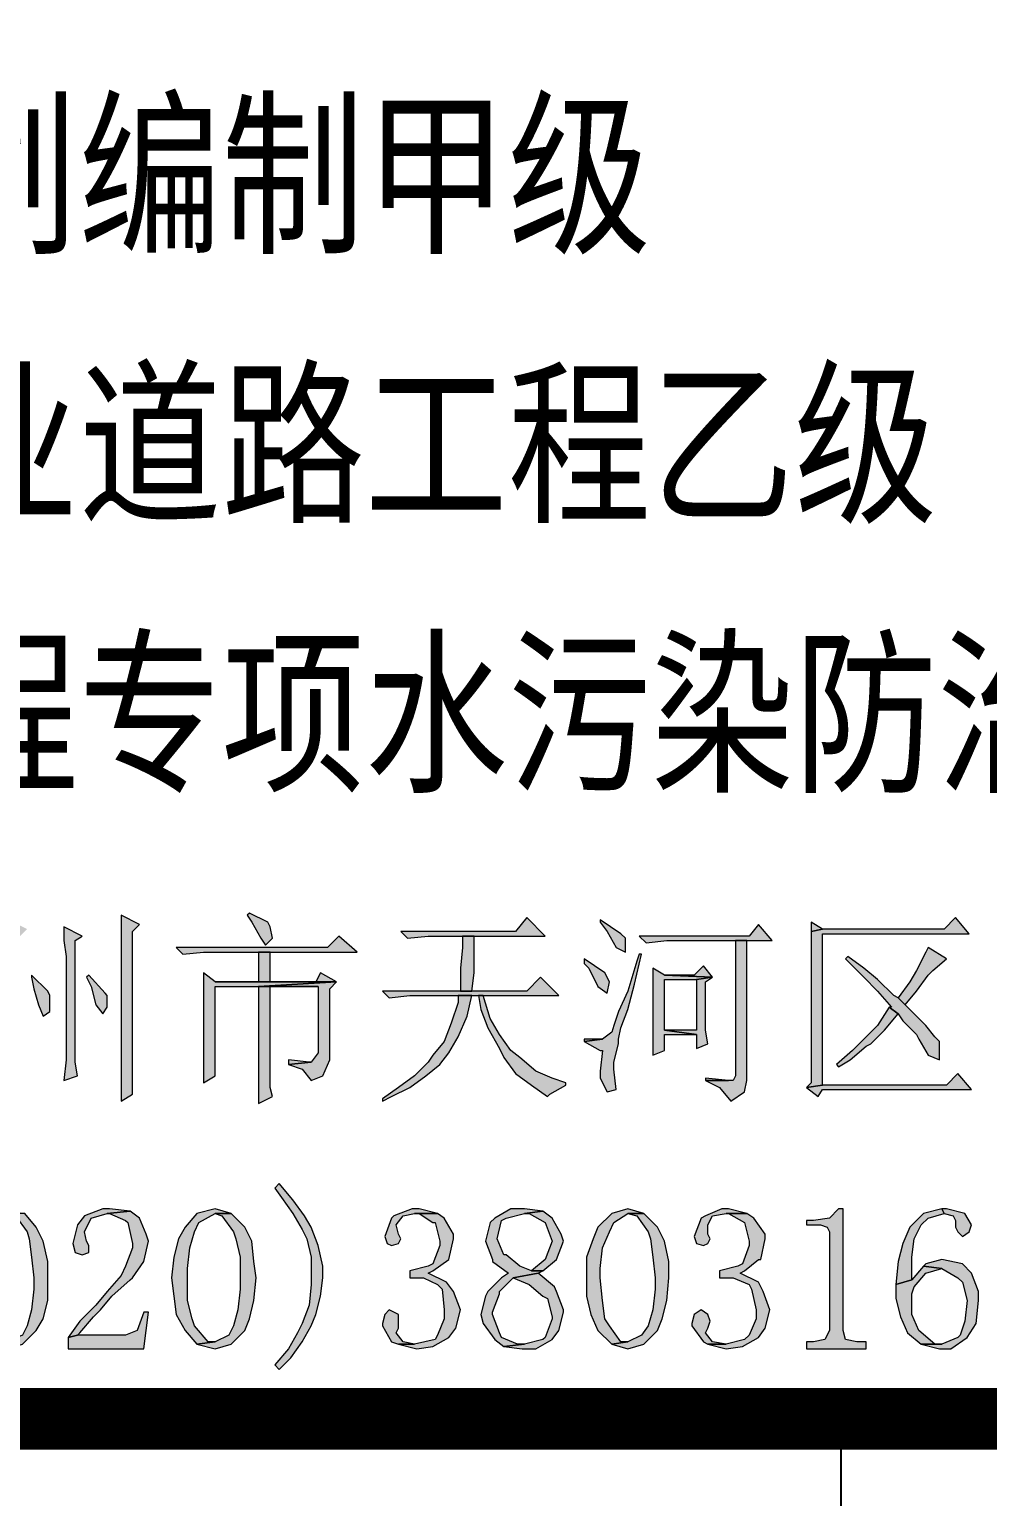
# Model space of a CAD drawing. Extents: x -809667 to 586099, y 3084146 to 3634412.
# Drawn here: x 380525.46 to 380530.9, y 3087209.51 to 3087217.82 of the extents above; entities that cross this region are included whole.
import ezdxf

# ---------------------------------------------------------------- set-up
doc = ezdxf.new("R2010")
doc.units = 0
doc.header["$LTSCALE"] = 0.5
doc.layers.add('PUB_TITLE', color=4, linetype='CONTINUOUS')
doc.styles.add('STYLE1', font='', dxfattribs={"width": 0.8})
doc.styles.get('STYLE1').set_extended_font_data('SimSun')

# ---------------------------------------------------------------- blocks, each defined once
blk = doc.blocks.new('AACI')
at = {"layer": 'PUB_TITLE'}
h = blk.add_hatch(color=256, dxfattribs=at)
h.dxf.hatch_style = 1
h.paths.add_polyline_path([(1136, 577.5), (1132.8, 608.9), (1129.7, 608.9), (1123.4, 590.1), (1113.9, 568), (1107.6, 549.2), (1123.4, 552.3), (1136, 568)], flags=17)
h.paths.add_polyline_path([(1170.6, 590.1), (1173.7, 624.7), (1173.7, 662.4), (1183.2, 671.9), (1158, 684.5), (1158, 668.7), (1158, 646.7), (1158, 618.4), (1154.9, 590.1), (1154.9, 558.6), (1151.7, 552.3), (1148.6, 524), (1139.1, 498.8), (1129.7, 476.8), (1113.9, 454.7), (1098.2, 435.9), (1098.2, 432.7), (1101.4, 432.7), (1120.2, 448.4), (1139.1, 467.3), (1154.9, 492.5), (1154.9, 498.8), (1161.1, 514.5), (1164.3, 536.6), (1170.6, 561.7)])
h.paths.add_polyline_path([(1211.5, 586.9), (1189.5, 608.9), (1189.5, 605.8), (1192.6, 590.1), (1198.9, 568), (1205.2, 552.3), (1214.6, 558.6), (1214.6, 580.6)])
h.paths.add_polyline_path([(1249.3, 656.2), (1258.7, 662.4), (1233.5, 675), (1233.5, 668.7), (1233.5, 656.2), (1236.7, 634.1), (1236.7, 605.8), (1236.7, 568), (1236.7, 527.1), (1236.7, 520.8), (1236.7, 492.5), (1233.5, 464.2), (1252.4, 470.5), (1249.3, 489.4), (1249.3, 517.7)])
h.paths.add_polyline_path([(1293.3, 580.6), (1290.2, 583.8), (1268.1, 608.9), (1265, 605.8), (1271.3, 593.2), (1277.6, 568), (1287, 555.4), (1293.3, 564.9)])
h.paths.add_polyline_path([(1327.9, 668.7), (1337.4, 678.2), (1312.2, 690.8), (1312.2, 684.5), (1312.2, 671.9), (1312.2, 649.9), (1312.2, 624.7), (1312.2, 590.1), (1312.2, 552.3), (1312.2, 505.1), (1312.2, 492.5), (1312.2, 467.3), (1312.2, 435.9), (1327.9, 445.3), (1327.9, 464.2), (1327.9, 489.4)])
h = blk.add_hatch(color=256, dxfattribs=at)
h.dxf.hatch_style = 1
h.paths.add_polyline_path([(1516.8, 675), (1513.6, 681.3), (1488.4, 693.9), (1485.3, 690.8), (1491.6, 681.3), (1504.2, 659.3), (1510.5, 649.9), (1519.9, 659.3)])
h.paths.add_polyline_path([(1611.2, 662.4), (1595.4, 646.7), (1387.7, 646.7), (1397.2, 637.3), (1425.5, 640.4), (1501, 640.4), (1516.8, 640.4), (1636.3, 640.4)])
h.paths.add_polyline_path([(1516.8, 640.4), (1501, 640.4), (1501, 599.5), (1516.8, 599.5)])
h.paths.add_polyline_path([(1441.2, 593.2), (1501, 593.2), (1608, 599.5), (1441.2, 599.5), (1425.5, 612.1), (1425.5, 602.7), (1425.5, 574.3), (1425.5, 546), (1425.5, 542.9), (1425.5, 517.7), (1425.5, 489.4), (1425.5, 461), (1441.2, 470.5)])
h.paths.add_polyline_path([(1516.8, 593.2), (1501, 593.2), (1501, 489.4), (1501, 461), (1501, 432.7), (1519.9, 442.2), (1516.8, 454.7), (1516.8, 483.1)])
h.paths.add_polyline_path([(1598.6, 590.1), (1608, 599.5), (1501, 593.2), (1582.9, 593.2), (1582.9, 501.9), (1573.4, 489.4), (1541.9, 486.2), (1560.8, 479.9), (1573.4, 464.2), (1589.1, 470.5), (1598.6, 492.5)], flags=17)
h.paths.add_polyline_path([(1586, 612.1), (1579.7, 599.5), (1608, 599.5)], flags=17)
h.paths.add_polyline_path([(1573.4, 489.4), (1570.3, 489.4), (1541.9, 492.5), (1541.9, 486.2)], flags=16)
h = blk.add_hatch(color=256, dxfattribs=at)
h.dxf.hatch_style = 1
h.paths.add_polyline_path([(1869.2, 687.6), (1853.5, 668.7), (1696.1, 668.7), (1705.6, 659.3), (1733.9, 662.4), (1781.1, 662.4), (1796.8, 662.4), (1894.4, 662.4)])
h.paths.add_polyline_path([(1796.8, 640.4), (1796.8, 662.4), (1781.1, 662.4), (1781.1, 646.7), (1778, 618.4), (1778, 586.9), (1793.7, 586.9), (1796.8, 612.1)])
h.paths.add_polyline_path([(1888.1, 605.8), (1869.2, 586.9), (1793.7, 586.9), (1778, 586.9), (1671, 586.9), (1680.4, 577.5), (1708.7, 580.6), (1774.8, 580.6), (1793.7, 580.6), (1803.1, 580.6), (1809.4, 580.6), (1913.3, 580.6)])
h.paths.add_polyline_path([(1793.7, 580.6), (1774.8, 580.6), (1774.8, 571.2), (1765.4, 542.9), (1755.9, 517.7), (1740.2, 498.8), (1733.9, 489.4), (1715, 470.5), (1693, 454.7), (1671, 439), (1671, 435.9), (1683.6, 442.2), (1708.7, 454.7), (1730.8, 470.5), (1749.6, 486.2), (1762.2, 501.9), (1774.8, 524), (1787.4, 552.3)])
h.paths.add_polyline_path([(1809.4, 580.6), (1803.1, 580.6), (1806.3, 561.7), (1815.7, 536.6), (1831.5, 508.2), (1837.8, 495.7), (1853.5, 473.6), (1875.5, 457.9), (1897.6, 442.2), (1900.7, 445.3), (1922.7, 457.9), (1922.7, 461), (1903.8, 467.3), (1881.8, 476.8), (1859.8, 495.7), (1847.2, 505.1), (1831.5, 527.1), (1818.9, 549.2)])
h = blk.add_hatch(color=256, dxfattribs=at)
h.dxf.hatch_style = 1
h.paths.add_polyline_path([(2259.5, 681.3), (2259.5, 668.7), (2275.2, 671.9)], flags=17)
h.paths.add_polyline_path([(2275.2, 665.6), (2476.6, 665.6), (2457.7, 687.6), (2442, 671.9), (2275.2, 671.9), (2259.5, 668.7), (2259.5, 643.6), (2259.5, 461), (2253.2, 454.7), (2275.2, 457.9)])
h.paths.add_polyline_path([(2426.3, 615.2), (2445.1, 631), (2420, 646.7), (2416.8, 640.4), (2404.2, 615.2), (2394.8, 599.5), (2379.1, 577.5), (2388.5, 568), (2404.2, 586.9), (2420, 608.9)], flags=17)
h.paths.add_polyline_path([(2388.5, 568), (2379.1, 577.5), (2372.8, 580.6), (2350.7, 602.7), (2331.8, 618.4), (2309.8, 634.1), (2306.7, 631), (2313, 624.7), (2331.8, 605.8), (2350.7, 586.9), (2369.6, 564.9), (2366.5, 564.9), (2379.1, 555.4), (2385.3, 546), (2404.2, 527.1), (2407.4, 520.8), (2420, 498.8), (2435.7, 492.5), (2435.7, 517.7), (2429.4, 524), (2416.8, 539.7)], flags=17)
h.paths.add_polyline_path([(2379.1, 555.4), (2366.5, 564.9), (2350.7, 539.7), (2331.8, 520.8), (2316.1, 505.1), (2294.1, 486.2), (2297.2, 483.1), (2313, 492.5), (2335, 511.4), (2341.3, 514.5), (2360.2, 533.4)], flags=17)
h.paths.add_polyline_path([(2460.9, 473.6), (2445.1, 457.9), (2275.2, 457.9), (2253.2, 454.7), (2268.9, 442.2), (2275.2, 451.6), (2479.8, 451.6)])
h = blk.add_hatch(color=256, dxfattribs=at)
h.dxf.hatch_style = 1
h.paths.add_polyline_path([(2004.6, 659.3), (1998.3, 665.6), (1969.9, 684.5), (1969.9, 681.3), (1979.4, 668.7), (1992, 646.7), (2004.6, 640.4)])
h.paths.add_polyline_path([(1976.2, 612.1), (1947.9, 631), (1947.9, 624.7), (1954.2, 618.4), (1966.8, 593.2), (1979.4, 583.8), (1982.5, 599.5)], flags=17)
h.paths.add_polyline_path([(1995.1, 514.5), (1995.1, 520.8), (1998.3, 536.6), (2007.7, 561.7), (2017.1, 596.4), (2026.6, 637.3), (2023.4, 637.3), (2020.3, 627.8), (2007.7, 586.9), (1995.1, 558.6), (1988.8, 539.7), (1985.7, 530.3), (1973.1, 520.8), (1947.9, 517.7), (1969.9, 505.1), (1973.1, 505.1), (1969.9, 476.8), (1969.9, 467.3), (1979.4, 448.4), (1992, 451.6), (1988.8, 479.9), (1988.8, 489.4)])
h.paths.add_polyline_path([(1973.1, 520.8), (1947.9, 520.8), (1947.9, 517.7)], flags=17)
h.paths.add_polyline_path([(2187.1, 678.2), (2174.5, 662.4), (2023.4, 662.4), (2032.9, 653), (2061.2, 656.2), (2155.6, 656.2), (2171.3, 656.2), (2206, 656.2)])
h.paths.add_polyline_path([(2171.3, 656.2), (2155.6, 656.2), (2155.6, 470.5), (2152.5, 464.2), (2146.2, 464.2), (2114.7, 464.2), (2133.6, 454.7), (2149.3, 435.9), (2168.2, 448.4), (2171.3, 464.2)])
h.paths.add_polyline_path([(2111.6, 621.5), (2099, 608.9), (2058.1, 608.9), (2124.1, 605.8)])
h.paths.add_polyline_path([(2124.1, 605.8), (2058.1, 608.9), (2042.3, 618.4), (2042.3, 615.2), (2042.3, 593.2), (2042.3, 561.7), (2042.3, 549.2), (2042.3, 520.8), (2042.3, 498.8), (2058.1, 505.1), (2058.1, 527.1), (2102.1, 527.1), (2058.1, 533.4), (2058.1, 602.7), (2102.1, 602.7)])
h.paths.add_polyline_path([(2114.7, 561.7), (2114.7, 599.5), (2124.1, 605.8), (2102.1, 602.7), (2102.1, 533.4), (2058.1, 533.4), (2102.1, 527.1), (2102.1, 508.2), (2117.8, 514.5), (2114.7, 533.4)], flags=17)
h.paths.add_polyline_path([(2114.7, 467.3), (2114.7, 464.2), (2146.2, 464.2)], flags=17)
h = blk.add_hatch(color=256, dxfattribs=at)
h.dxf.hatch_style = 1
h.paths.add_polyline_path([(2715.8, 287.9), (2706.3, 287.9), (2681.2, 278.5), (2678, 275.4), (2668.6, 250.2), (2671.7, 240.7), (2678, 237.6), (2687.5, 240.7), (2690.6, 247), (2687.5, 253.3), (2684.3, 265.9), (2693.8, 278.5), (2709.5, 281.7), (2741, 281.7)])
h.paths.add_polyline_path([(2741, 281.7), (2709.5, 281.7), (2712.6, 281.7), (2734.7, 269.1), (2737.8, 269.1), (2744.1, 243.9), (2744.1, 237.6), (2734.7, 212.4), (2728.4, 209.3), (2700, 203), (2700, 193.5), (2722.1, 193.5), (2741, 184.1), (2744.1, 177.8), (2750.4, 149.5), (2750.4, 136.9), (2741, 114.9), (2734.7, 108.6), (2709.5, 102.3), (2687.5, 102.3), (2712.6, 96), (2734.7, 99.1), (2756.7, 111.7), (2766.1, 124.3), (2772.4, 149.5), (2763, 174.7), (2753.5, 187.2), (2728.4, 199.8), (2734.7, 203), (2756.7, 218.7), (2763, 247), (2763, 253.3), (2750.4, 275.4)])
h.paths.add_polyline_path([(2674.9, 149.5), (2668.6, 143.2), (2665.4, 130.6), (2665.4, 127.4), (2678, 105.4), (2687.5, 102.3), (2709.5, 102.3), (2693.8, 105.4), (2684.3, 118), (2687.5, 124.3), (2687.5, 133.7), (2687.5, 143.2)])
h.paths.add_polyline_path([(2577.3, 287.9), (2552.1, 281.7), (2536.4, 262.8), (2527, 247), (2520.7, 221.9), (2517.5, 193.5), (2520.7, 168.4), (2523.8, 143.2), (2536.4, 121.2), (2552.1, 102.3), (2577.3, 105.4), (2567.9, 105.4), (2549, 127.4), (2545.8, 136.9), (2539.5, 162.1), (2539.5, 193.5), (2539.5, 206.1), (2542.7, 234.4), (2549, 256.5), (2555.3, 269.1), (2577.3, 281.7), (2599.3, 281.7)])
h.paths.add_polyline_path([(2599.3, 281.7), (2577.3, 281.7), (2586.8, 278.5), (2602.5, 256.5), (2605.6, 247), (2611.9, 221.9), (2611.9, 193.5), (2611.9, 177.8), (2608.8, 149.5), (2602.5, 127.4), (2596.2, 114.9), (2577.3, 105.4), (2552.1, 102.3), (2577.3, 96), (2599.3, 102.3), (2618.2, 121.2), (2624.5, 136.9), (2630.8, 162.1), (2634, 193.5), (2630.8, 215.6), (2627.7, 243.9), (2618.2, 262.8)])
h.paths.add_polyline_path([(2445.1, 287.9), (2438.8, 287.9), (2442, 281.7), (2454.6, 278.5), (2457.7, 272.2), (2457.7, 269.1), (2457.7, 262.8), (2460.9, 256.5), (2467.2, 250.2), (2476.6, 256.5), (2479.8, 265.9), (2470.3, 281.7)])
h.paths.add_polyline_path([(2438.8, 287.9), (2413.7, 281.7), (2394.8, 262.8), (2385.3, 240.7), (2379.1, 215.6), (2375.9, 184.1), (2397.9, 190.4), (2397.9, 221.9), (2401.1, 247), (2410.5, 265.9), (2420, 275.4), (2442, 281.7)])
h.paths.add_polyline_path([(2438.8, 218.7), (2416.8, 212.4), (2413.7, 209.3), (2438.8, 206.1), (2460.9, 193.5), (2467.2, 187.2), (2473.5, 162.1), (2470.3, 133.7), (2464, 114.9), (2460.9, 111.7), (2438.8, 102.3), (2410.5, 102.3), (2435.7, 96), (2451.4, 96), (2473.5, 111.7), (2486, 130.6), (2489.2, 162.1), (2489.2, 174.7), (2479.8, 199.8), (2467.2, 212.4)])
h.paths.add_polyline_path([(2413.7, 209.3), (2397.9, 190.4), (2375.9, 184.1), (2375.9, 165.2), (2382.2, 140), (2391.6, 118), (2410.5, 102.3), (2438.8, 102.3), (2429.4, 102.3), (2407.4, 121.2), (2397.9, 143.2), (2397.9, 171.5), (2401.1, 180.9), (2416.8, 199.8), (2438.8, 206.1)])
h.paths.add_polyline_path([(2303.5, 287.9), (2297.2, 287.9), (2284.6, 275.4), (2262.6, 272.2), (2253.2, 272.2), (2253.2, 265.9), (2272.1, 265.9), (2281.5, 262.8), (2284.6, 256.5), (2284.6, 121.2), (2278.3, 108.6), (2262.6, 105.4), (2253.2, 105.4), (2253.2, 96), (2335, 96), (2335, 105.4), (2322.4, 105.4), (2306.7, 108.6), (2303.5, 121.2)])
h.paths.add_polyline_path([(2146.2, 287.9), (2136.7, 287.9), (2114.7, 278.5), (2108.4, 275.4), (2099, 250.2), (2102.1, 240.7), (2111.6, 237.6), (2117.8, 240.7), (2121, 247), (2117.8, 253.3), (2117.8, 265.9), (2124.1, 278.5), (2143, 281.7), (2171.3, 281.7)])
h.paths.add_polyline_path([(2171.3, 281.7), (2143, 281.7), (2146.2, 281.7), (2168.2, 269.1), (2174.5, 243.9), (2174.5, 237.6), (2165.1, 212.4), (2158.8, 209.3), (2133.6, 203), (2133.6, 193.5), (2152.5, 193.5), (2174.5, 184.1), (2177.6, 177.8), (2183.9, 149.5), (2183.9, 136.9), (2174.5, 114.9), (2168.2, 108.6), (2143, 102.3), (2117.8, 102.3), (2143, 96), (2165.1, 99.1), (2187.1, 111.7), (2196.5, 124.3), (2202.8, 149.5), (2193.4, 174.7), (2187.1, 187.2), (2161.9, 199.8), (2168.2, 203), (2187.1, 218.7), (2190.2, 218.7), (2196.5, 247), (2196.5, 253.3), (2180.8, 275.4)])
h.paths.add_polyline_path([(2108.4, 149.5), (2099, 143.2), (2095.8, 130.6), (2095.8, 127.4), (2111.6, 105.4), (2117.8, 102.3), (2143, 102.3), (2124.1, 105.4), (2114.7, 118), (2117.8, 124.3), (2121, 133.7), (2117.8, 143.2)])
h.paths.add_polyline_path([(2007.7, 287.9), (1985.7, 281.7), (1966.8, 262.8), (1960.5, 247), (1951.1, 221.9), (1951.1, 193.5), (1951.1, 168.4), (1957.3, 143.2), (1966.8, 121.2), (1985.7, 102.3), (2007.7, 105.4), (1998.3, 105.4), (1982.5, 127.4), (1976.2, 136.9), (1973.1, 162.1), (1969.9, 193.5), (1969.9, 206.1), (1973.1, 234.4), (1982.5, 256.5), (1988.8, 269.1), (2007.7, 281.7), (2029.7, 281.7)])
h.paths.add_polyline_path([(2029.7, 281.7), (2007.7, 281.7), (2020.3, 278.5), (2036, 256.5), (2039.2, 247), (2042.3, 221.9), (2045.5, 193.5), (2045.5, 177.8), (2042.3, 149.5), (2036, 127.4), (2026.6, 114.9), (2007.7, 105.4), (1985.7, 102.3), (2007.7, 96), (2029.7, 102.3), (2048.6, 121.2), (2054.9, 136.9), (2061.2, 162.1), (2064.3, 193.5), (2064.3, 215.6), (2058.1, 243.9), (2048.6, 262.8)])
h.paths.add_polyline_path([(1866.1, 287.9), (1847.2, 287.9), (1825.2, 275.4), (1818.9, 269.1), (1812.6, 243.9), (1822, 218.7), (1822, 215.6), (1844.1, 199.8), (1834.6, 193.5), (1815.7, 174.7), (1812.6, 168.4), (1806.3, 143.2), (1809.4, 130.6), (1825.2, 108.6), (1837.8, 99.1), (1866.1, 102.3), (1856.6, 102.3), (1834.6, 111.7), (1831.5, 118), (1822, 143.2), (1822, 146.3), (1831.5, 171.5), (1831.5, 174.7), (1850.3, 193.5), (1885, 199.8), (1891.3, 203), (1875.5, 203), (1859.8, 209.3), (1840.9, 225), (1837.8, 225), (1828.3, 247), (1834.6, 272.2), (1840.9, 275.4), (1866.1, 281.7), (1891.3, 284.8)])
h.paths.add_polyline_path([(1891.3, 284.8), (1866.1, 281.7), (1872.4, 281.7), (1894.4, 269.1), (1903.8, 243.9), (1894.4, 218.7), (1875.5, 203), (1891.3, 203), (1910.1, 218.7), (1919.6, 243.9), (1916.4, 253.3), (1903.8, 275.4)])
h.paths.add_polyline_path([(1885, 199.8), (1850.3, 193.5), (1872.4, 184.1), (1891.3, 168.4), (1897.6, 165.2), (1903.8, 140), (1903.8, 136.9), (1894.4, 111.7), (1891.3, 108.6), (1866.1, 102.3), (1837.8, 99.1), (1862.9, 96), (1881.8, 96), (1903.8, 108.6), (1913.3, 121.2), (1919.6, 146.3), (1919.6, 149.5), (1910.1, 174.7), (1907, 180.9)])
h.paths.add_polyline_path([(1721.3, 287.9), (1711.9, 287.9), (1686.7, 278.5), (1683.6, 275.4), (1674.1, 250.2), (1677.3, 240.7), (1683.6, 237.6), (1693, 240.7), (1696.1, 247), (1693, 253.3), (1689.8, 265.9), (1699.3, 278.5), (1715, 281.7), (1746.5, 281.7)])
h.paths.add_polyline_path([(1746.5, 281.7), (1715, 281.7), (1721.3, 281.7), (1740.2, 269.1), (1743.3, 269.1), (1749.6, 243.9), (1749.6, 237.6), (1740.2, 212.4), (1733.9, 209.3), (1708.7, 203), (1708.7, 193.5), (1727.6, 193.5), (1746.5, 184.1), (1752.8, 177.8), (1755.9, 149.5), (1755.9, 136.9), (1746.5, 114.9), (1743.3, 108.6), (1715, 102.3), (1693, 102.3), (1718.2, 96), (1740.2, 99.1), (1762.2, 111.7), (1771.7, 124.3), (1778, 149.5), (1768.5, 174.7), (1759.1, 187.2), (1733.9, 199.8), (1740.2, 203), (1762.2, 218.7), (1768.5, 247), (1768.5, 253.3), (1755.9, 275.4)])
h.paths.add_polyline_path([(1680.4, 149.5), (1674.1, 143.2), (1671, 130.6), (1671, 127.4), (1683.6, 105.4), (1693, 102.3), (1715, 102.3), (1699.3, 105.4), (1689.8, 118), (1693, 124.3), (1693, 133.7), (1693, 143.2)])
h.paths.add_polyline_path([(1529.4, 322.6), (1523.1, 316.3), (1532.5, 303.7), (1548.2, 281.7), (1560.8, 259.6), (1567.1, 247), (1573.4, 221.9), (1573.4, 193.5), (1573.4, 184.1), (1570.3, 155.8), (1560.8, 130.6), (1554.5, 118), (1541.9, 96), (1523.1, 74), (1529.4, 67.7), (1545.1, 83.4), (1560.8, 105.4), (1573.4, 127.4), (1579.7, 143.2), (1586, 168.4), (1589.1, 193.5), (1589.1, 209.3), (1582.9, 237.6), (1573.4, 262.8), (1564, 278.5), (1548.2, 300.5)])
h.paths.add_polyline_path([(1441.2, 287.9), (1416.1, 281.7), (1400.3, 262.8), (1390.9, 247), (1384.6, 221.9), (1381.4, 193.5), (1384.6, 168.4), (1387.7, 143.2), (1400.3, 121.2), (1416.1, 102.3), (1441.2, 105.4), (1431.8, 105.4), (1412.9, 127.4), (1409.8, 136.9), (1403.5, 162.1), (1403.5, 193.5), (1403.5, 206.1), (1406.6, 234.4), (1412.9, 256.5), (1419.2, 269.1), (1441.2, 281.7), (1463.3, 281.7)])
h.paths.add_polyline_path([(1463.3, 281.7), (1441.2, 281.7), (1450.7, 278.5), (1466.4, 256.5), (1469.6, 247), (1475.9, 221.9), (1475.9, 193.5), (1475.9, 177.8), (1472.7, 149.5), (1466.4, 127.4), (1460.1, 114.9), (1441.2, 105.4), (1416.1, 102.3), (1441.2, 96), (1463.3, 102.3), (1482.1, 121.2), (1488.4, 136.9), (1494.7, 162.1), (1497.9, 193.5), (1494.7, 215.6), (1491.6, 243.9), (1482.1, 262.8)])
h.paths.add_polyline_path([(1296.5, 287.9), (1287, 287.9), (1261.9, 278.5), (1252.4, 265.9), (1246.1, 240.7), (1249.3, 228.2), (1258.7, 225), (1268.1, 228.2), (1268.1, 237.6), (1265, 243.9), (1261.9, 256.5), (1271.3, 275.4), (1293.3, 281.7), (1324.8, 284.8)])
h.paths.add_polyline_path([(1324.8, 284.8), (1293.3, 281.7), (1296.5, 281.7), (1318.5, 272.2), (1321.6, 269.1), (1327.9, 240.7), (1327.9, 234.4), (1318.5, 209.3), (1312.2, 196.7), (1293.3, 174.7), (1277.6, 155.8), (1258.7, 136.9), (1255.6, 133.7), (1239.8, 111.7), (1252.4, 114.9), (1255.6, 118), (1274.4, 140), (1283.9, 149.5), (1299.6, 168.4), (1324.8, 190.4), (1327.9, 193.5), (1343.7, 215.6), (1350, 243.9), (1346.8, 253.3), (1337.4, 275.4)])
h.paths.add_polyline_path([(1350, 146.3), (1343.7, 146.3), (1334.2, 121.2), (1318.5, 114.9), (1252.4, 114.9), (1239.8, 111.7), (1239.8, 96), (1343.7, 96)])
h.paths.add_polyline_path([(1154.9, 287.9), (1132.8, 281.7), (1113.9, 262.8), (1107.6, 247), (1101.4, 221.9), (1098.2, 193.5), (1098.2, 168.4), (1104.5, 143.2), (1113.9, 121.2), (1132.8, 102.3), (1154.9, 105.4), (1145.4, 105.4), (1129.7, 127.4), (1126.5, 136.9), (1120.2, 162.1), (1117.1, 193.5), (1117.1, 206.1), (1123.4, 234.4), (1129.7, 256.5), (1136, 269.1), (1154.9, 281.7), (1180, 281.7)])
h.paths.add_polyline_path([(1180, 281.7), (1154.9, 281.7), (1167.4, 278.5), (1183.2, 256.5), (1186.3, 247), (1189.5, 221.9), (1192.6, 193.5), (1192.6, 177.8), (1189.5, 149.5), (1183.2, 127.4), (1176.9, 114.9), (1154.9, 105.4), (1132.8, 102.3), (1154.9, 96), (1176.9, 102.3), (1195.8, 121.2), (1205.2, 136.9), (1211.5, 162.1), (1211.5, 193.5), (1211.5, 215.6), (1205.2, 243.9), (1195.8, 262.8)])
h.paths.add_polyline_path([(1066.7, 322.6), (1047.9, 303.7), (1032.1, 284.8), (1019.5, 262.8), (1013.2, 247), (1006.9, 221.9), (1003.8, 193.5), (1003.8, 180.9), (1010.1, 152.6), (1019.5, 127.4), (1029, 108.6), (1044.7, 89.7), (1066.7, 67.7), (1069.9, 74), (1060.4, 86.5), (1044.7, 108.6), (1032.1, 130.6), (1029, 143.2), (1022.7, 168.4), (1019.5, 193.5), (1019.5, 206.1), (1022.7, 234.4), (1032.1, 259.6), (1038.4, 272.2), (1054.1, 294.2), (1069.9, 316.3)])
blk.add_lwpolyline([(0, 4000), (6000, 4000), (6000, 0), (0, 0)], close=True, dxfattribs=at)
at = {"layer": 'PUB_TITLE', "lineweight": 0}
for points in [[(1312.2, 690.8), (1312.2, 684.5), (1312.2, 671.9), (1312.2, 649.9), (1312.2, 624.7), (1312.2, 590.1), (1312.2, 552.3), (1312.2, 505.1), (1312.2, 492.5), (1312.2, 467.3), (1312.2, 435.9), (1327.9, 445.3), (1327.9, 464.2), (1327.9, 489.4), (1327.9, 668.7), (1337.4, 678.2)], [(1488.4, 693.9), (1485.3, 690.8), (1491.6, 681.3), (1504.2, 659.3), (1510.5, 649.9), (1519.9, 659.3), (1516.8, 675), (1513.6, 681.3)], [(1869.2, 687.6), (1853.5, 668.7), (1696.1, 668.7), (1705.6, 659.3), (1733.9, 662.4), (1781.1, 662.4), (1796.8, 662.4), (1894.4, 662.4)], [(2457.7, 687.6), (2442, 671.9), (2275.2, 671.9), (2259.5, 668.7), (2259.5, 643.6), (2259.5, 461), (2253.2, 454.7), (2275.2, 457.9), (2275.2, 665.6), (2476.6, 665.6)], [(1233.5, 675), (1233.5, 668.7), (1233.5, 656.2), (1236.7, 634.1), (1236.7, 605.8), (1236.7, 568), (1236.7, 527.1), (1236.7, 520.8), (1236.7, 492.5), (1233.5, 464.2), (1252.4, 470.5), (1249.3, 489.4), (1249.3, 517.7), (1249.3, 656.2), (1258.7, 662.4)], [(1969.9, 684.5), (1969.9, 681.3), (1979.4, 668.7), (1992, 646.7), (2004.6, 640.4), (2004.6, 659.3), (1998.3, 665.6)], [(2187.1, 678.2), (2174.5, 662.4), (2023.4, 662.4), (2032.9, 653), (2061.2, 656.2), (2155.6, 656.2), (2171.3, 656.2), (2206, 656.2)], [(2259.5, 681.3), (2259.5, 668.7), (2275.2, 671.9)], [(1611.2, 662.4), (1595.4, 646.7), (1387.7, 646.7), (1397.2, 637.3), (1425.5, 640.4), (1501, 640.4), (1516.8, 640.4), (1636.3, 640.4)], [(1796.8, 662.4), (1781.1, 662.4), (1781.1, 646.7), (1778, 618.4), (1778, 586.9), (1793.7, 586.9), (1796.8, 612.1), (1796.8, 640.4)], [(2171.3, 656.2), (2155.6, 656.2), (2155.6, 470.5), (2152.5, 464.2), (2146.2, 464.2), (2114.7, 464.2), (2133.6, 454.7), (2149.3, 435.9), (2168.2, 448.4), (2171.3, 464.2)], [(2420, 646.7), (2416.8, 640.4), (2404.2, 615.2), (2394.8, 599.5), (2379.1, 577.5), (2388.5, 568), (2404.2, 586.9), (2420, 608.9), (2426.3, 615.2), (2445.1, 631)], [(1516.8, 640.4), (1501, 640.4), (1501, 599.5), (1516.8, 599.5)], [(2023.4, 637.3), (2020.3, 627.8), (2007.7, 586.9), (1995.1, 558.6), (1988.8, 539.7), (1985.7, 530.3), (1973.1, 520.8), (1947.9, 517.7), (1969.9, 505.1), (1973.1, 505.1), (1969.9, 476.8), (1969.9, 467.3), (1979.4, 448.4), (1992, 451.6), (1992, 451.6), (1988.8, 479.9), (1988.8, 489.4), (1995.1, 514.5), (1995.1, 520.8), (1998.3, 536.6), (2007.7, 561.7), (2017.1, 596.4), (2026.6, 637.3)], [(1947.9, 631), (1947.9, 624.7), (1954.2, 618.4), (1966.8, 593.2), (1979.4, 583.8), (1982.5, 599.5), (1976.2, 612.1)], [(2309.8, 634.1), (2306.7, 631), (2313, 624.7), (2331.8, 605.8), (2350.7, 586.9), (2369.6, 564.9), (2366.5, 564.9), (2379.1, 555.4), (2385.3, 546), (2404.2, 527.1), (2407.4, 520.8), (2420, 498.8), (2435.7, 492.5), (2435.7, 517.7), (2429.4, 524), (2416.8, 539.7), (2388.5, 568), (2379.1, 577.5), (2372.8, 580.6), (2350.7, 602.7), (2331.8, 618.4)], [(1189.5, 608.9), (1189.5, 605.8), (1192.6, 590.1), (1198.9, 568), (1205.2, 552.3), (1214.6, 558.6), (1214.6, 580.6), (1211.5, 586.9)], [(1268.1, 608.9), (1265, 605.8), (1271.3, 593.2), (1277.6, 568), (1287, 555.4), (1293.3, 564.9), (1293.3, 580.6), (1290.2, 583.8)], [(1425.5, 612.1), (1425.5, 602.7), (1425.5, 574.3), (1425.5, 546), (1425.5, 542.9), (1425.5, 517.7), (1425.5, 489.4), (1425.5, 461), (1441.2, 470.5), (1441.2, 593.2), (1501, 593.2), (1608, 599.5), (1441.2, 599.5)], [(1586, 612.1), (1579.7, 599.5), (1516.8, 599.5), (1501, 599.5), (1441.2, 599.5), (1608, 599.5)], [(1888.1, 605.8), (1869.2, 586.9), (1793.7, 586.9), (1778, 586.9), (1671, 586.9), (1680.4, 577.5), (1708.7, 580.6), (1774.8, 580.6), (1793.7, 580.6), (1803.1, 580.6), (1809.4, 580.6), (1913.3, 580.6)], [(2042.3, 618.4), (2042.3, 615.2), (2042.3, 593.2), (2042.3, 561.7), (2042.3, 549.2), (2042.3, 520.8), (2042.3, 498.8), (2058.1, 505.1), (2058.1, 527.1), (2102.1, 527.1), (2058.1, 533.4), (2058.1, 602.7), (2102.1, 602.7), (2124.1, 605.8), (2058.1, 608.9)], [(2111.6, 621.5), (2099, 608.9), (2058.1, 608.9), (2124.1, 605.8)], [(2124.1, 605.8), (2102.1, 602.7), (2102.1, 533.4), (2058.1, 533.4), (2102.1, 527.1), (2102.1, 508.2), (2117.8, 514.5), (2117.8, 514.5), (2114.7, 533.4), (2114.7, 561.7), (2114.7, 599.5)], [(1608, 599.5), (1501, 593.2), (1582.9, 593.2), (1582.9, 501.9), (1573.4, 489.4), (1541.9, 486.2), (1560.8, 479.9), (1573.4, 464.2), (1589.1, 470.5), (1598.6, 492.5), (1598.6, 590.1)], [(1501, 593.2), (1501, 489.4), (1501, 461), (1501, 432.7), (1519.9, 442.2), (1516.8, 454.7), (1516.8, 483.1), (1516.8, 593.2), (1582.9, 593.2)], [(1793.7, 580.6), (1774.8, 580.6), (1774.8, 571.2), (1765.4, 542.9), (1755.9, 517.7), (1740.2, 498.8), (1733.9, 489.4), (1715, 470.5), (1693, 454.7), (1671, 439), (1671, 435.9), (1683.6, 442.2), (1708.7, 454.7), (1730.8, 470.5), (1749.6, 486.2), (1762.2, 501.9), (1774.8, 524), (1787.4, 552.3)], [(1809.4, 580.6), (1803.1, 580.6), (1806.3, 561.7), (1815.7, 536.6), (1831.5, 508.2), (1837.8, 495.7), (1853.5, 473.6), (1875.5, 457.9), (1897.6, 442.2), (1900.7, 445.3), (1922.7, 457.9), (1922.7, 461), (1903.8, 467.3), (1881.8, 476.8), (1859.8, 495.7), (1847.2, 505.1), (1831.5, 527.1), (1818.9, 549.2)], [(2366.5, 564.9), (2350.7, 539.7), (2331.8, 520.8), (2316.1, 505.1), (2294.1, 486.2), (2297.2, 483.1), (2313, 492.5), (2335, 511.4), (2341.3, 514.5), (2360.2, 533.4), (2379.1, 555.4)], [(1947.9, 520.8), (1947.9, 517.7), (1973.1, 520.8)], [(1541.9, 492.5), (1541.9, 486.2), (1573.4, 489.4), (1570.3, 489.4)], [(2114.7, 467.3), (2114.7, 464.2), (2146.2, 464.2)], [(2460.9, 473.6), (2445.1, 457.9), (2275.2, 457.9), (2253.2, 454.7), (2268.9, 442.2), (2275.2, 451.6), (2479.8, 451.6)], [(1529.4, 322.6), (1523.1, 316.3), (1532.5, 303.7), (1548.2, 281.7), (1560.8, 259.6), (1567.1, 247), (1573.4, 221.9), (1573.4, 193.5), (1573.4, 184.1), (1570.3, 155.8), (1560.8, 130.6), (1554.5, 118), (1541.9, 96), (1523.1, 74), (1529.4, 67.7), (1545.1, 83.4), (1560.8, 105.4), (1573.4, 127.4), (1579.7, 143.2), (1586, 168.4), (1589.1, 193.5), (1589.1, 209.3), (1582.9, 237.6), (1573.4, 262.8), (1564, 278.5), (1548.2, 300.5)], [(1324.8, 284.8), (1293.3, 281.7), (1296.5, 281.7), (1318.5, 272.2), (1321.6, 269.1), (1327.9, 240.7), (1327.9, 234.4), (1318.5, 209.3), (1312.2, 196.7), (1293.3, 174.7), (1277.6, 155.8), (1258.7, 136.9), (1255.6, 133.7), (1239.8, 111.7), (1252.4, 114.9), (1255.6, 118), (1274.4, 140), (1283.9, 149.5), (1299.6, 168.4), (1324.8, 190.4), (1327.9, 193.5), (1343.7, 215.6), (1343.7, 215.6), (1350, 243.9), (1346.8, 253.3), (1337.4, 275.4)], [(1296.5, 287.9), (1287, 287.9), (1261.9, 278.5), (1252.4, 265.9), (1246.1, 240.7), (1249.3, 228.2), (1258.7, 225), (1268.1, 228.2), (1268.1, 237.6), (1265, 243.9), (1261.9, 256.5), (1271.3, 275.4), (1293.3, 281.7), (1324.8, 284.8)], [(1441.2, 287.9), (1416.1, 281.7), (1400.3, 262.8), (1390.9, 247), (1384.6, 221.9), (1381.4, 193.5), (1384.6, 168.4), (1387.7, 143.2), (1400.3, 121.2), (1416.1, 102.3), (1441.2, 105.4), (1431.8, 105.4), (1412.9, 127.4), (1409.8, 136.9), (1403.5, 162.1), (1403.5, 193.5), (1403.5, 206.1), (1406.6, 234.4), (1412.9, 256.5), (1419.2, 269.1), (1441.2, 281.7), (1463.3, 281.7)], [(1721.3, 287.9), (1711.9, 287.9), (1686.7, 278.5), (1683.6, 275.4), (1674.1, 250.2), (1677.3, 240.7), (1683.6, 237.6), (1693, 240.7), (1696.1, 247), (1693, 253.3), (1689.8, 265.9), (1699.3, 278.5), (1715, 281.7), (1746.5, 281.7)], [(1866.1, 287.9), (1847.2, 287.9), (1825.2, 275.4), (1818.9, 269.1), (1812.6, 243.9), (1812.6, 243.9), (1822, 218.7), (1822, 215.6), (1844.1, 199.8), (1834.6, 193.5), (1815.7, 174.7), (1812.6, 168.4), (1806.3, 143.2), (1809.4, 130.6), (1825.2, 108.6), (1837.8, 99.1), (1866.1, 102.3), (1856.6, 102.3), (1834.6, 111.7), (1831.5, 118), (1822, 143.2), (1822, 146.3), (1831.5, 171.5), (1831.5, 174.7), (1850.3, 193.5), (1885, 199.8), (1891.3, 203), (1875.5, 203), (1859.8, 209.3), (1840.9, 225), (1837.8, 225), (1828.3, 247), (1834.6, 272.2), (1840.9, 275.4), (1866.1, 281.7), (1891.3, 284.8)], [(1891.3, 284.8), (1866.1, 281.7), (1872.4, 281.7), (1894.4, 269.1), (1894.4, 269.1), (1903.8, 243.9), (1894.4, 218.7), (1875.5, 203), (1891.3, 203), (1910.1, 218.7), (1919.6, 243.9), (1916.4, 253.3), (1903.8, 275.4)], [(2007.7, 287.9), (1985.7, 281.7), (1966.8, 262.8), (1960.5, 247), (1951.1, 221.9), (1951.1, 193.5), (1951.1, 168.4), (1957.3, 143.2), (1966.8, 121.2), (1985.7, 102.3), (2007.7, 105.4), (1998.3, 105.4), (1982.5, 127.4), (1976.2, 136.9), (1973.1, 162.1), (1969.9, 193.5), (1969.9, 206.1), (1973.1, 234.4), (1982.5, 256.5), (1988.8, 269.1), (2007.7, 281.7), (2029.7, 281.7)], [(2146.2, 287.9), (2136.7, 287.9), (2114.7, 278.5), (2108.4, 275.4), (2099, 250.2), (2102.1, 240.7), (2111.6, 237.6), (2117.8, 240.7), (2121, 247), (2117.8, 253.3), (2117.8, 265.9), (2124.1, 278.5), (2143, 281.7), (2171.3, 281.7)], [(2303.5, 287.9), (2297.2, 287.9), (2284.6, 275.4), (2262.6, 272.2), (2253.2, 272.2), (2253.2, 265.9), (2272.1, 265.9), (2281.5, 262.8), (2284.6, 256.5), (2284.6, 121.2), (2278.3, 108.6), (2262.6, 105.4), (2253.2, 105.4), (2253.2, 96), (2335, 96), (2335, 105.4), (2322.4, 105.4), (2306.7, 108.6), (2303.5, 121.2)], [(2438.8, 287.9), (2413.7, 281.7), (2394.8, 262.8), (2394.8, 262.8), (2385.3, 240.7), (2379.1, 215.6), (2375.9, 184.1), (2397.9, 190.4), (2397.9, 221.9), (2401.1, 247), (2410.5, 265.9), (2420, 275.4), (2442, 281.7)], [(2445.1, 287.9), (2438.8, 287.9), (2442, 281.7), (2454.6, 278.5), (2457.7, 272.2), (2457.7, 269.1), (2457.7, 262.8), (2460.9, 256.5), (2467.2, 250.2), (2476.6, 256.5), (2479.8, 265.9), (2470.3, 281.7), (2470.3, 281.7)], [(1180, 281.7), (1154.9, 281.7), (1167.4, 278.5), (1183.2, 256.5), (1186.3, 247), (1189.5, 221.9), (1192.6, 193.5), (1192.6, 177.8), (1189.5, 149.5), (1183.2, 127.4), (1176.9, 114.9), (1154.9, 105.4), (1132.8, 102.3), (1154.9, 96), (1176.9, 102.3), (1195.8, 121.2), (1205.2, 136.9), (1211.5, 162.1), (1211.5, 193.5), (1211.5, 215.6), (1205.2, 243.9), (1195.8, 262.8)], [(1463.3, 281.7), (1441.2, 281.7), (1450.7, 278.5), (1466.4, 256.5), (1469.6, 247), (1475.9, 221.9), (1475.9, 193.5), (1475.9, 177.8), (1472.7, 149.5), (1466.4, 127.4), (1460.1, 114.9), (1441.2, 105.4), (1416.1, 102.3), (1441.2, 96), (1463.3, 102.3), (1482.1, 121.2), (1488.4, 136.9), (1494.7, 162.1), (1497.9, 193.5), (1494.7, 215.6), (1491.6, 243.9), (1482.1, 262.8)], [(1746.5, 281.7), (1715, 281.7), (1721.3, 281.7), (1740.2, 269.1), (1743.3, 269.1), (1749.6, 243.9), (1749.6, 237.6), (1740.2, 212.4), (1733.9, 209.3), (1708.7, 203), (1708.7, 193.5), (1727.6, 193.5), (1746.5, 184.1), (1752.8, 177.8), (1755.9, 149.5), (1755.9, 136.9), (1746.5, 114.9), (1743.3, 108.6), (1715, 102.3), (1693, 102.3), (1718.2, 96), (1740.2, 99.1), (1762.2, 111.7), (1771.7, 124.3), (1778, 149.5), (1778, 149.5), (1768.5, 174.7), (1759.1, 187.2), (1733.9, 199.8), (1740.2, 203), (1762.2, 218.7), (1762.2, 218.7), (1768.5, 247), (1768.5, 253.3), (1755.9, 275.4)], [(2029.7, 281.7), (2007.7, 281.7), (2020.3, 278.5), (2036, 256.5), (2039.2, 247), (2042.3, 221.9), (2045.5, 193.5), (2045.5, 177.8), (2042.3, 149.5), (2036, 127.4), (2026.6, 114.9), (2007.7, 105.4), (1985.7, 102.3), (2007.7, 96), (2029.7, 102.3), (2048.6, 121.2), (2054.9, 136.9), (2061.2, 162.1), (2064.3, 193.5), (2064.3, 215.6), (2058.1, 243.9), (2048.6, 262.8)], [(2171.3, 281.7), (2143, 281.7), (2146.2, 281.7), (2168.2, 269.1), (2168.2, 269.1), (2174.5, 243.9), (2174.5, 237.6), (2165.1, 212.4), (2158.8, 209.3), (2133.6, 203), (2133.6, 193.5), (2152.5, 193.5), (2174.5, 184.1), (2177.6, 177.8), (2183.9, 149.5), (2183.9, 136.9), (2174.5, 114.9), (2168.2, 108.6), (2143, 102.3), (2117.8, 102.3), (2143, 96), (2165.1, 99.1), (2187.1, 111.7), (2196.5, 124.3), (2202.8, 149.5), (2202.8, 149.5), (2193.4, 174.7), (2187.1, 187.2), (2161.9, 199.8), (2168.2, 203), (2187.1, 218.7), (2190.2, 218.7), (2196.5, 247), (2196.5, 253.3), (2180.8, 275.4)], [(2413.7, 209.3), (2397.9, 190.4), (2375.9, 184.1), (2375.9, 165.2), (2382.2, 140), (2391.6, 118), (2391.6, 118), (2410.5, 102.3), (2438.8, 102.3), (2429.4, 102.3), (2407.4, 121.2), (2407.4, 121.2), (2397.9, 143.2), (2397.9, 171.5), (2401.1, 180.9), (2416.8, 199.8), (2438.8, 206.1)], [(2438.8, 218.7), (2416.8, 212.4), (2413.7, 209.3), (2438.8, 206.1), (2438.8, 206.1), (2460.9, 193.5), (2467.2, 187.2), (2473.5, 162.1), (2470.3, 133.7), (2464, 114.9), (2460.9, 111.7), (2438.8, 102.3), (2410.5, 102.3), (2435.7, 96), (2451.4, 96), (2473.5, 111.7), (2486, 130.6), (2489.2, 162.1), (2489.2, 174.7), (2479.8, 199.8), (2467.2, 212.4)], [(1885, 199.8), (1850.3, 193.5), (1872.4, 184.1), (1891.3, 168.4), (1897.6, 165.2), (1903.8, 140), (1903.8, 136.9), (1894.4, 111.7), (1891.3, 108.6), (1866.1, 102.3), (1837.8, 99.1), (1862.9, 96), (1881.8, 96), (1903.8, 108.6), (1913.3, 121.2), (1919.6, 146.3), (1919.6, 149.5), (1910.1, 174.7), (1907, 180.9)], [(1350, 146.3), (1343.7, 146.3), (1334.2, 121.2), (1318.5, 114.9), (1252.4, 114.9), (1239.8, 111.7), (1239.8, 96), (1343.7, 96)], [(1680.4, 149.5), (1674.1, 143.2), (1671, 130.6), (1671, 127.4), (1683.6, 105.4), (1693, 102.3), (1715, 102.3), (1699.3, 105.4), (1689.8, 118), (1693, 124.3), (1693, 133.7), (1693, 143.2)], [(2108.4, 149.5), (2099, 143.2), (2095.8, 130.6), (2095.8, 127.4), (2111.6, 105.4), (2117.8, 102.3), (2143, 102.3), (2124.1, 105.4), (2114.7, 118), (2117.8, 124.3), (2121, 133.7), (2117.8, 143.2)]]:
    blk.add_lwpolyline(points, close=True, dxfattribs=at)
at = {"layer": 'PUB_TITLE', "char_height": 180, "attachment_point": 1, "line_spacing_factor": 0.8, "style": 'STYLE1'}
for s, insert in [('城乡规划编制甲级', (468.2, 1797.7)), ('市政行业道路工程乙级', (468.2, 1428.1)), ('环境工程专项水污染防治工程乙级', (468.2, 1058.5))]:
    blk.add_mtext_dynamic_manual_height_columns(s, width=5003.392, gutter_width=1750, heights=[0], dxfattribs=dict(at, insert=insert))

msp = doc.modelspace()

# ---------------------------------------------------------------- linework, layer by layer
at = {"layer": 'PUB_TITLE'}
msp.add_lwpolyline([(380520.5648, 3087226.4671), (380545.3399, 3087226.4671), (380545.3399, 3087209.9503), (380520.5648, 3087209.9503)], close=True, dxfattribs=at)
msp.add_lwpolyline([(380520.5648, 3087226.4671), (380545.3399, 3087226.4671), (380545.3399, 3087209.9503), (380520.5648, 3087209.9503)], close=True, dxfattribs=at)
at = {"layer": 'PUB_TITLE', "const_width": 0.35}
msp.add_lwpolyline([(380520.5648, 3087209.9503), (380620.5648, 3087209.9503)], dxfattribs=at)
at = {"layer": 'PUB_TITLE'}
msp.add_lwpolyline([(380530.0648, 3087096.4995), (380530.0648, 3087209.9503)], dxfattribs=at)

# ---------------------------------------------------------------- block references
at = {"layer": 'PUB_TITLE', "xscale": 0.004129188977928923, "yscale": 0.004129188977928923, "zscale": 0.004129188977928923}
msp.add_blockref('AACI', (380520.5648, 3087209.9503), dxfattribs=at)

doc.saveas('drawing.dxf')
